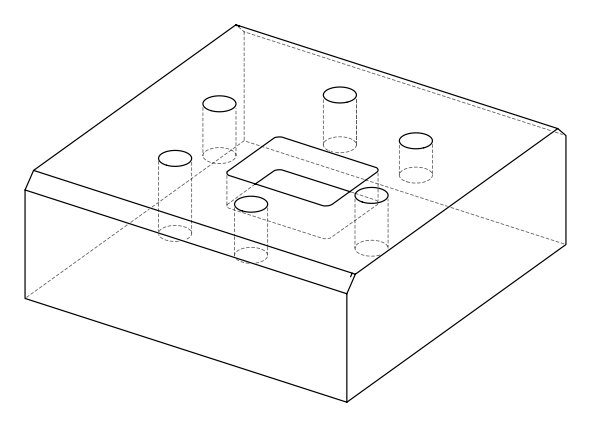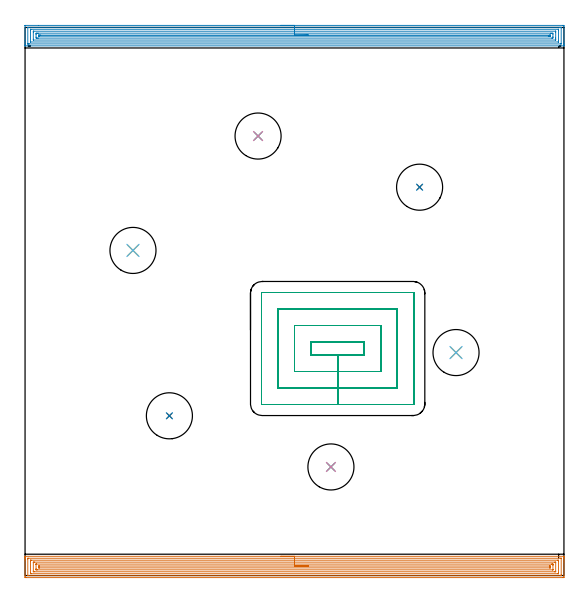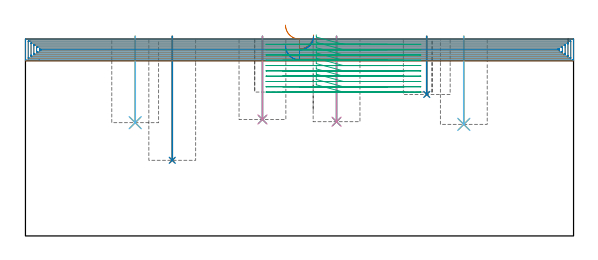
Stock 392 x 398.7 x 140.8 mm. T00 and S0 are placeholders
(PLAN: 15 operations, 13 tool changes, 62.2 min)
(1 INDEXABLE_INSERT_DRILL_BLIND_HOLE_FROM_SOLID | STEP1POCKET | NXT0302_013 | 0.17 min | 13612 mm3)
(2 DRILL_TO_ENLARGE_BLIND_HOLE | STEP1POCKET | UGT0301_383 | 0.17 min | 21267 mm3)
(3 INDEXABLE_INSERT_DRILL_BLIND_HOLE_FROM_SOLID_1 | STEP1POCKET_1 | NXT0302_013 | 0.24 min | 19806 mm3)
(4 DRILL_TO_ENLARGE_BLIND_HOLE_1 | STEP1POCKET_1 | UGT0301_383 | 0.24 min | 30842 mm3)
(5 INDEXABLE_INSERT_DRILL_BLIND_HOLE_FROM_SOLID_2 | STEP1POCKET_2 | NXT0302_013 | 0.25 min | 20600 mm3)
(6 DRILL_TO_ENLARGE_BLIND_HOLE_2 | STEP1POCKET_2 | UGT0301_383 | 0.25 min | 32071 mm3)
(7 INDEXABLE_INSERT_DRILL_BLIND_HOLE_FROM_SOLID_3 | STEP1POCKET_3 | NXT0302_013 | 0.36 min | 29908 mm3)
(8 DRILL_TO_ENLARGE_BLIND_HOLE_3 | STEP1POCKET_3 | UGT0301_383 | 0.36 min | 46463 mm3)
(9 INDEXABLE_INSERT_DRILL_BLIND_HOLE_FROM_SOLID_4 | STEP1POCKET_4 | NXT0302_013 | 0.25 min | 20364 mm3)
(10 DRILL_TO_ENLARGE_BLIND_HOLE_4 | STEP1POCKET_4 | UGT0301_383 | 0.25 min | 31693 mm3)
(11 INDEXABLE_INSERT_DRILL_BLIND_HOLE_FROM_SOLID_5 | STEP1POCKET_5 | NXT0302_013 | 0.25 min | 21011 mm3)
(12 DRILL_TO_ENLARGE_BLIND_HOLE_5 | STEP1POCKET_5 | UGT0301_383 | 0.25 min | 32724 mm3)
(13 AREA_MILL | FG_CHAMFER_SURFACE | UGT0205_001 | 19.07 min | 47083 mm3)
(14 AREA_MILL_1 | FG_CHAMFER_SURFACE_1 | UGT0205_001 | 19.03 min | 43514 mm3)
(15 MILL_RECTANGULAR_POCKET | POCKET_RECTANGULAR_STRAIGHT | NXT0201_012 | Follow Part, ap 4, ae 75% | 21.07 min | 466290 mm3)
(TOOL NXT0302_013 | Index. Insert Drill 21mm [880-D2100L25-05] | D21 PA176 FL105 Z2)
(TOOL UGT0301_383 | Twist Drill Flat Bottom 33.5 mm | D33.5 PA180 FL175 Z2)
(TOOL UGT0205_001 | Chamfer Mill 20 x 3 x 45 deg. | D20 FL50 Z2)
(TOOL NXT0201_012 | ENDMILL 16mm [2P460-1600-NA 1630] | D16 FL38 Z6)
(OP 1 INDEXABLE_INSERT_DRILL_BLIND_HOLE_FROM_SOLID)
G17 G21 G94 G90
T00 M6
G54
G17 G0 G90 X287. Y282.5 S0 M3
G43 Z150.8 H1
G94 G81 G98 Z101.2 F250. R142.8
G80
M5
M2
(OP 2 DRILL_TO_ENLARGE_BLIND_HOLE)
G17 G21 G94 G90
T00 M6
G54
G17 G0 G90 X287. Y282.5 S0 M3
G43 Z150.8 H0
G94 G81 G98 Z101.2 F250. R142.8
G80
M5
M2
(OP 3 INDEXABLE_INSERT_DRILL_BLIND_HOLE_FROM_SOLID_1)
G17 G21 G94 G90
T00 M6
G54
G17 G0 G90 X169.5 Y319.7 S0 M3
G43 Z150.8 H1
G94 G81 G98 Z83.3 F250. R142.8
G80
M5
M2
(OP 4 DRILL_TO_ENLARGE_BLIND_HOLE_1)
G17 G21 G94 G90
T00 M6
G54
G17 G0 G90 X169.5 Y319.7 S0 M3
G43 Z150.8 H0
G94 G81 G98 Z83.3 F250. R142.8
G80
M5
M2
(OP 5 INDEXABLE_INSERT_DRILL_BLIND_HOLE_FROM_SOLID_2)
G17 G21 G94 G90
T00 M6
G54
G17 G0 G90 X78.5 Y236.5 S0 M3
G43 Z150.8 H1
G94 G81 G98 Z81. F250. R142.8
G80
M5
M2
(OP 6 DRILL_TO_ENLARGE_BLIND_HOLE_2)
G17 G21 G94 G90
T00 M6
G54
G17 G0 G90 X78.5 Y236.5 S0 M3
G43 Z150.8 H0
G94 G81 G98 Z81. F250. R142.8
G80
M5
M2
(OP 7 INDEXABLE_INSERT_DRILL_BLIND_HOLE_FROM_SOLID_3)
G17 G21 G94 G90
T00 M6
G54
G17 G0 G90 X105. Y116.2 S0 M3
G43 Z150.8 H1
G94 G81 G98 Z54.1 F250. R142.8
G80
M5
M2
(OP 8 DRILL_TO_ENLARGE_BLIND_HOLE_3)
G17 G21 G94 G90
T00 M6
G54
G17 G0 G90 X105. Y116.2 S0 M3
G43 Z150.8 H0
G94 G73 G98 Z54.1 F250. Q28.9 R142.8
G80
M5
M2
(OP 9 INDEXABLE_INSERT_DRILL_BLIND_HOLE_FROM_SOLID_4)
G17 G21 G94 G90
T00 M6
G54
G17 G0 G90 X222.5 Y79. S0 M3
G43 Z150.8 H1
G94 G81 G98 Z81.7 F250. R142.8
G80
M5
M2
(OP 10 DRILL_TO_ENLARGE_BLIND_HOLE_4)
G17 G21 G94 G90
T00 M6
G54
G17 G0 G90 X222.5 Y79. S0 M3
G43 Z150.8 H0
G94 G81 G98 Z81.7 F250. R142.8
G80
M5
M2
(OP 11 INDEXABLE_INSERT_DRILL_BLIND_HOLE_FROM_SOLID_5)
G17 G21 G94 G90
T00 M6
G54
G17 G0 G90 X313.5 Y162.2 S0 M3
G43 Z150.8 H1
G94 G81 G98 Z79.8 F250. R142.8
G80
M5
M2
(OP 12 DRILL_TO_ENLARGE_BLIND_HOLE_5)
G17 G21 G94 G90
T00 M6
G54
G17 G0 G90 X313.5 Y162.2 S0 M3
G43 Z150.8 H0
G94 G81 G98 Z79.8 F250. R142.8
G80
M5
M2
(OP 13 AREA_MILL)
G17 G21 G94 G90
T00 M6
G54
G17 G0 G90 X186. Y14. S1061 M3
G43 Z150.8 H0
G94 G1 X186.038 Z149.928 F250.
X186.152 Z149.063
X186.341 Z148.212
X186.603 Z147.38
X186.937 Z146.574
X187.34 Z145.8
X187.808 Z145.064
X188.34 Z144.372
X188.929 Z143.729
X189.572 Z143.139
X190.264 Z142.608
X191. Z142.14
X191.774 Z141.737
X192.58 Z141.403
X193.412 Z141.141
X194.263 Z140.952
X195.128 Z140.838
X196. Z140.8
X391.818
X391.99 Y13.997 Z140.788
X391.993 Y13.936 Z140.728
X392. Y13.504 Z140.304
Y13.226 Z140.026
Y12.499 Z139.294
Y11.242 Z138.039
Y9.821 Z136.616
Y-0.264 Z126.534
X391.997 Y-0.891 Z125.906
X391.993 Y-1.492 Z125.306
X391.974 Y-1.494 Z125.304
X391.371 Y-1.5 Z125.3
X0.629
X0.026 Y-1.494 Z125.304
X0.007 Y-1.492 Z125.306
X0.003 Y-0.891 Z125.906
X0. Y-0.263 Z126.534
Y10.713 Z137.508
Y12.135 Z138.931
Y12.499 Z139.294
Y13.226 Z140.026
Y13.504 Z140.304
X0.007 Y13.936 Z140.728
X0.01 Y13.997 Z140.788
X0.182 Y14. Z140.8
X196.
Y12.586 Z139.386
X389.67 Y12.585 Z139.385
X389.844 Y12.584 Z139.384
X389.96 Y12.581 Z139.381
X389.992 Y12.578 Z139.378
X389.994 Y12.575 Z139.375
X389.997 Y12.558 Z139.358
X389.999 Y12.499 Z139.299
X390. Y0.477 Z127.277
X389.996 Y0.001 Z126.801
X389.994 Y-0.05 Z126.75
X389.991 Y-0.071 Z126.729
X389.93 Y-0.079 Z126.721
X389.757 Y-0.084 Z126.716
X389.669 Y-0.085 Z126.715
X2.33 Y-0.086 Z126.714
X2.156 Y-0.084 Z126.716
X2.04 Y-0.081 Z126.719
X2.008 Y-0.078 Z126.722
X2.005 Y-0.075 Z126.725
X2.003 Y-0.058 Z126.742
X2.001 Y0.001 Z126.801
X2. Y12.022 Z138.822
X2.004 Y12.499 Z139.299
X2.006 Y12.55 Z139.35
X2.009 Y12.571 Z139.371
X2.07 Y12.579 Z139.379
X2.243 Y12.584 Z139.384
X2.331 Y12.585 Z139.385
X196. Y12.586 Z139.386
Y11.171 Z137.971
X387.336
X387.794 Y11.167 Z137.967
X387.946 Y11.164 Z137.964
X387.99 Y11.159 Z137.959
X387.995 Y11.056 Z137.856
X387.998 Y10.919 Z137.719
X388. Y10.713 Z137.513
Y10.508 Z137.308
Y1.787 Z128.587
X387.999 Y1.583 Z128.383
X387.99 Y1.376 Z128.176
X387.986 Y1.335 Z128.135
X387.965 Y1.332 Z128.132
X387.909 Y1.33 Z128.13
X387.794 Y1.329 Z128.129
X387.359 Y1.328 Z128.128
X4.664 Y1.329 Z128.129
X4.206 Y1.332 Z128.132
X4.054 Y1.335 Z128.135
X4.01 Y1.341 Z128.141
X4.005 Y1.444 Z128.244
X4.002 Y1.581 Z128.381
X4. Y1.787 Z128.587
Y1.992 Z128.792
Y10.713 Z137.513
X4.001 Y10.917 Z137.717
X4.01 Y11.124 Z137.924
X4.014 Y11.165 Z137.965
X4.035 Y11.167 Z137.967
X4.091 Y11.17 Z137.97
X4.206 Y11.171 Z137.971
X4.641
X196.
Y9.757 Z136.557
X385.176
X385.949 Y9.752 Z136.552
X385.989 Y9.75 Z136.55
X385.993 Y9.704 Z136.504
X385.997 Y9.594 Z136.394
X385.999 Y9.374 Z136.174
Y3.129 Z129.929
X385.997 Y2.907 Z129.707
X385.992 Y2.796 Z129.596
X385.988 Y2.749 Z129.549
X385.938 Y2.747 Z129.547
X385.112 Y2.743 Z129.543
X385.048
X6.824
X6.051 Y2.748 Z129.548
X6.011 Y2.75 Z129.55
X6.007 Y2.796 Z129.596
X6.003 Y2.906 Z129.706
X6.001 Y3.126 Z129.926
Y9.371 Z136.171
X6.003 Y9.593 Z136.393
X6.008 Y9.703 Z136.503
X6.012 Y9.75 Z136.55
X6.062 Y9.753 Z136.553
X6.888 Y9.757 Z136.557
X6.952
X196.
Y8.343 Z135.143
X383.015
X383.324 Y8.342 Z135.142
X383.914 Y8.338 Z135.138
X383.97 Y8.336 Z135.136
X383.99 Y8.326 Z135.126
X383.996 Y8.256 Z135.056
X383.998 Y8.035 Z134.835
X384. Y7.36 Z134.16
Y4.465 Z131.265
X383.999 Y4.296 Z131.096
X383.998 Y4.211 Z131.011
X383.994 Y4.17 Z130.97
X383.991 Y4.165 Z130.965
X383.98 Y4.162 Z130.962
X383.94 Y4.159 Z130.959
X383.631 Y4.157 Z130.957
X8.985
X8.676 Y4.158 Z130.958
X8.086 Y4.161 Z130.961
X8.03 Y4.164 Z130.964
X8.01 Y4.174 Z130.974
X8.004 Y4.244 Z131.044
X8.002 Y4.465 Z131.265
X8. Y5.14 Z131.94
Y8.035 Z134.835
X8.001 Y8.204 Z135.004
X8.002 Y8.289 Z135.089
X8.006 Y8.33 Z135.13
X8.009 Y8.335 Z135.135
X8.02 Y8.338 Z135.138
X8.06 Y8.34 Z135.14
X8.369 Y8.343 Z135.143
X196.
Y6.929 Z133.729
X381.535 Y6.928 Z133.728
X381.751 Y6.927 Z133.727
X381.914 Y6.924 Z133.724
X381.987 Y6.922 Z133.722
X381.99 Y6.88 Z133.68
X381.998 Y6.681 Z133.481
X381.999 Y6.25 Z133.05
X381.998 Y5.788 Z132.588
X381.993 Y5.632 Z132.432
X381.99 Y5.581 Z132.381
X381.959 Y5.578 Z132.378
X381.875 Y5.575 Z132.375
X381.535 Y5.572 Z132.372
X10.465
X10.249 Y5.573 Z132.373
X10.086 Y5.576 Z132.376
X10.013 Y5.578 Z132.378
X10.01 Y5.62 Z132.42
X10.002 Y5.819 Z132.619
X10.001 Y6.25 Z133.05
X10.002 Y6.712 Z133.512
X10.007 Y6.868 Z133.668
X10.01 Y6.919 Z133.719
X10.041 Y6.922 Z133.722
X10.125 Y6.925 Z133.725
X10.465 Y6.928 Z133.728
X196. Y6.929 Z133.729
X196.872 Z133.767
X197.736 Z133.881
X198.588 Z134.07
X199.42 Z134.332
X200.226 Z134.666
X201. Z135.069
X201.736 Z135.537
X202.428 Z136.068
X203.071 Z136.658
X203.66 Z137.301
X204.191 Z137.993
X204.66 Z138.729
X205.063 Z139.503
X205.397 Z140.309
X205.659 Z141.141
X205.848 Z141.992
X205.962 Z142.857
X206. Z143.729
G0 Z150.8
M5
M2
(OP 14 AREA_MILL_1)
G17 G21 G94 G90
T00 M6
G54
G17 G0 G90 X186. Y400.2 S1061 M3
G43 Z150.8 H0
Z135.9
G94 G1 X186.038 Z135.028 F250.
X186.152 Z134.164
X186.341 Z133.312
X186.603 Z132.48
X186.937 Z131.674
X187.34 Z130.9
X187.808 Z130.164
X188.34 Z129.472
X188.929 Z128.829
X189.572 Z128.24
X190.264 Z127.709
X191. Z127.24
X191.774 Z126.837
X192.58 Z126.503
X193.412 Z126.241
X194.263 Z126.052
X195.128 Z125.938
X196. Z125.9
X391.371 Y400.199 Z125.901
X391.792 Y400.196 Z125.902
X391.99 Y400.192 Z125.905
X391.995 Y399.782 Z126.315
X392. Y399.164 Z126.934
Y388.355 Z137.74
Y386.955 Z139.141
Y386.597 Z139.498
Y385.881 Z140.219
Y385.64 Z140.459
X391.998 Y385.468 Z140.624
X391.99 Y385.303 Z140.788
X391.818 Y385.3 Z140.8
X0.182
X0.01 Y385.303 Z140.788
X0.002 Y385.468 Z140.624
X0. Y385.64 Z140.459
Y385.881 Z140.219
Y386.597 Z139.498
Y387.834 Z138.263
Y389.234 Z136.862
Y399.782 Z126.315
X0.002 Y400.045 Z126.053
X0.01 Y400.192 Z125.906
X0.159 Y400.199 Z125.899
X9.787 Y400.2 Z125.9
X196.
Y398.786 Z127.314
X388.808
X389.583 Y398.785 Z127.315
X389.704 Y398.784 Z127.316
X389.948 Y398.779 Z127.321
X389.991 Y398.769 Z127.331
X389.995 Y398.737 Z127.363
X389.997 Y398.702 Z127.398
X390. Y398.493 Z127.607
X389.999 Y386.929 Z139.171
X389.995 Y386.819 Z139.281
X389.99 Y386.747 Z139.353
X389.985 Y386.721 Z139.379
X389.463 Y386.715 Z139.385
X3.192 Y386.714 Z139.386
X2.417 Y386.715 Z139.385
X2.296 Y386.716 Z139.384
X2.052 Y386.721 Z139.379
X2.009 Y386.731 Z139.369
X2.005 Y386.763 Z139.337
X2.003 Y386.798 Z139.302
X2. Y387.007 Z139.093
X2.001 Y398.571 Z127.529
X2.005 Y398.681 Z127.419
X2.01 Y398.753 Z127.347
X2.015 Y398.779 Z127.321
X2.537 Y398.786 Z127.314
X196.
Y397.371 Z128.729
X387.871
X387.932 Y397.37 Z128.73
X387.972 Y397.367 Z128.733
X387.988 Y397.365 Z128.735
X387.99 Y397.347 Z128.753
X387.996 Y397.145 Z128.955
X387.999 Y396.943 Z129.157
X388. Y389.032 Z137.068
X387.997 Y388.355 Z137.745
X387.993 Y388.16 Z137.94
X387.987 Y388.135 Z137.965
X387.966 Y388.133 Z137.967
X387.909 Y388.131 Z137.969
X387.794 Y388.129 Z137.971
X4.129
X4.068 Y388.13 Z137.97
X4.028 Y388.133 Z137.967
X4.012 Y388.135 Z137.965
X4.01 Y388.153 Z137.947
X4.004 Y388.355 Z137.745
X4.001 Y388.557 Z137.543
X4. Y396.468 Z129.632
X4.003 Y397.145 Z128.955
X4.007 Y397.34 Z128.76
X4.013 Y397.365 Z128.735
X4.034 Y397.367 Z128.733
X4.091 Y397.369 Z128.731
X4.206 Y397.371 Z128.729
X196.
Y395.957 Z130.143
X385.853
X385.936 Y395.955 Z130.145
X385.973 Y395.953 Z130.147
X385.989 Y395.951 Z130.149
X385.992 Y395.931 Z130.169
X385.996 Y395.824 Z130.276
X386. Y395.393 Z130.707
Y390.998 Z135.102
X385.998 Y390.113 Z135.987
X385.994 Y389.676 Z136.424
X385.99 Y389.568 Z136.532
X385.987 Y389.549 Z136.551
X385.955 Y389.547 Z136.553
X385.885 Y389.545 Z136.555
X385.691 Y389.543 Z136.557
X6.147
X6.064 Y389.545 Z136.555
X6.027 Y389.547 Z136.553
X6.011 Y389.549 Z136.551
X6.008 Y389.57 Z136.53
X6.004 Y389.677 Z136.423
X6. Y390.107 Z135.993
Y395.381 Z130.719
X6.006 Y395.824 Z130.276
X6.01 Y395.932 Z130.168
X6.013 Y395.951 Z130.149
X6.045 Y395.953 Z130.147
X6.115 Y395.955 Z130.145
X6.309 Y395.957 Z130.143
X196.
Y394.543 Z131.557
X382.394
X383.289 Y394.542 Z131.558
X383.324 Y394.541 Z131.559
X383.99 Y394.508 Z131.592
X383.999 Y393.844 Z132.256
Y391.871 Z134.229
X383.996 Y391.21 Z134.89
X383.99 Y390.992 Z135.108
X383.357 Y390.959 Z135.141
X383.324 Y390.958 Z135.142
X9.606 Y390.957 Z135.143
X8.711 Y390.958 Z135.142
X8.676 Y390.959 Z135.141
X8.01 Y390.992 Z135.108
X8.001 Y391.656 Z134.444
Y393.629 Z132.471
X8.004 Y394.29 Z131.81
X8.01 Y394.508 Z131.592
X8.643 Y394.541 Z131.559
X8.676 Y394.542 Z131.558
X9.535 Y394.543 Z131.557
X196.
Y393.129 Z132.971
X381.535 Y393.128 Z132.972
X381.92 Y393.126 Z132.974
X381.971 Y393.124 Z132.976
X381.99 Y393.122 Z132.978
X381.992 Y393.105 Z132.995
X381.997 Y393.024 Z133.076
X381.999 Y392.902 Z133.198
Y392.75 Z133.35
X381.997 Y392.522 Z133.578
X381.993 Y392.408 Z133.692
X381.99 Y392.384 Z133.716
X381.973 Y392.378 Z133.722
X381.916 Y392.375 Z133.725
X381.535 Y392.372 Z133.728
X381.026 Y392.371 Z133.729
X380.641
X10.465 Y392.372 Z133.728
X10.079 Y392.374 Z133.726
X10.029 Y392.376 Z133.724
X10.01 Y392.378 Z133.722
X10.008 Y392.395 Z133.705
X10.003 Y392.476 Z133.624
X10.001 Y392.598 Z133.502
Y392.75 Z133.35
X10.003 Y392.978 Z133.122
X10.007 Y393.092 Z133.008
X10.01 Y393.117 Z132.983
X10.027 Y393.122 Z132.978
X10.084 Y393.125 Z132.975
X10.465 Y393.128 Z132.972
X10.974 Y393.129 Z132.971
X11.359
X196.
X196.872 Z133.009
X197.736 Z133.123
X198.588 Z133.312
X199.42 Z133.574
X200.226 Z133.908
X201. Z134.311
X201.736 Z134.78
X202.428 Z135.311
X203.071 Z135.9
X203.66 Z136.543
X204.191 Z137.235
X204.66 Z137.971
X205.063 Z138.745
X205.397 Z139.551
X205.659 Z140.383
X205.848 Z141.235
X205.962 Z142.1
X206. Z142.971
G0 Z150.8
M5
M2
(OP 15 MILL_RECTANGULAR_POCKET)
G17 G21 G94 G90
T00 M6
G54
G17 G0 G90 X208. Y166.341 S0 M3
G43 Z150.8 H1
Z143.8
G94 G1 Y160.4 Z142.208 F250.
X227.4 Z137.01
X246.8 F500.
Y169.9
X208.
Y160.4
X227.4
Y148.4
X258.8
Y181.9
X196.
Y148.4
X227.4
Y136.4
X270.8
Y193.9
X184.
Y136.4
X227.4
Y124.4
X282.3
G3 X282.8 Y124.9 R0.5
G1 Y205.4
G3 X282.3 Y205.9 R0.5
G1 X172.5
G3 X172. Y205.4 R0.5
G1 Y124.9
G3 X172.5 Y124.4 R0.5
G1 X227.4
X228.4
G0 X208. Y166.341 Z140.01
G1 Y160.4 Z138.418 F250.
X227.4 Z133.22
X246.8 F500.
Y169.9
X208.
Y160.4
X227.4
Y148.4
X258.8
Y181.9
X196.
Y148.4
X227.4
Y136.4
X270.8
Y193.9
X184.
Y136.4
X227.4
Y124.4
X282.3
G3 X282.8 Y124.9 R0.5
G1 Y205.4
G3 X282.3 Y205.9 R0.5
G1 X172.5
G3 X172. Y205.4 R0.5
G1 Y124.9
G3 X172.5 Y124.4 R0.5
G1 X227.4
X228.4
G0 X208. Y166.341 Z136.22
G1 Y160.4 Z134.628 F250.
X227.4 Z129.43
X246.8 F500.
Y169.9
X208.
Y160.4
X227.4
Y148.4
X258.8
Y181.9
X196.
Y148.4
X227.4
Y136.4
X270.8
Y193.9
X184.
Y136.4
X227.4
Y124.4
X282.3
G3 X282.8 Y124.9 R0.5
G1 Y205.4
G3 X282.3 Y205.9 R0.5
G1 X172.5
G3 X172. Y205.4 R0.5
G1 Y124.9
G3 X172.5 Y124.4 R0.5
G1 X227.4
X228.4
G0 X208. Y166.341 Z132.43
G1 Y160.4 Z130.838 F250.
X227.4 Z125.64
X246.8 F500.
Y169.9
X208.
Y160.4
X227.4
Y148.4
X258.8
Y181.9
X196.
Y148.4
X227.4
Y136.4
X270.8
Y193.9
X184.
Y136.4
X227.4
Y124.4
X282.3
G3 X282.8 Y124.9 R0.5
G1 Y205.4
G3 X282.3 Y205.9 R0.5
G1 X172.5
G3 X172. Y205.4 R0.5
G1 Y124.9
G3 X172.5 Y124.4 R0.5
G1 X227.4
X228.4
G0 X208. Y166.341 Z128.64
G1 Y160.4 Z127.048 F250.
X227.4 Z121.85
X246.8 F500.
Y169.9
X208.
Y160.4
X227.4
Y148.4
X258.8
Y181.9
X196.
Y148.4
X227.4
Y136.4
X270.8
Y193.9
X184.
Y136.4
X227.4
Y124.4
X282.3
G3 X282.8 Y124.9 R0.5
G1 Y205.4
G3 X282.3 Y205.9 R0.5
G1 X172.5
G3 X172. Y205.4 R0.5
G1 Y124.9
G3 X172.5 Y124.4 R0.5
G1 X227.4
X228.4
G0 X208. Y166.341 Z124.85
G1 Y160.4 Z123.258 F250.
X227.4 Z118.06
X246.8 F500.
Y169.9
X208.
Y160.4
X227.4
Y148.4
X258.8
Y181.9
X196.
Y148.4
X227.4
Y136.4
X270.8
Y193.9
X184.
Y136.4
X227.4
Y124.4
X282.3
G3 X282.8 Y124.9 R0.5
G1 Y205.4
G3 X282.3 Y205.9 R0.5
G1 X172.5
G3 X172. Y205.4 R0.5
G1 Y124.9
G3 X172.5 Y124.4 R0.5
G1 X227.4
X228.4
G0 X208. Y166.341 Z121.06
G1 Y160.4 Z119.468 F250.
X227.4 Z114.27
X246.8 F500.
Y169.9
X208.
Y160.4
X227.4
Y148.4
X258.8
Y181.9
X196.
Y148.4
X227.4
Y136.4
X270.8
Y193.9
X184.
Y136.4
X227.4
Y124.4
X282.3
G3 X282.8 Y124.9 R0.5
G1 Y205.4
G3 X282.3 Y205.9 R0.5
G1 X172.5
G3 X172. Y205.4 R0.5
G1 Y124.9
G3 X172.5 Y124.4 R0.5
G1 X227.4
X228.4
G0 X208. Y166.341 Z117.27
G1 Y160.4 Z115.678 F250.
X227.4 Z110.48
X246.8 F500.
Y169.9
X208.
Y160.4
X227.4
Y148.4
X258.8
Y181.9
X196.
Y148.4
X227.4
Y136.4
X270.8
Y193.9
X184.
Y136.4
X227.4
Y124.4
X282.3
G3 X282.8 Y124.9 R0.5
G1 Y205.4
G3 X282.3 Y205.9 R0.5
G1 X172.5
G3 X172. Y205.4 R0.5
G1 Y124.9
G3 X172.5 Y124.4 R0.5
G1 X227.4
X228.4
G0 X208. Y166.341 Z113.48
G1 Y160.4 Z111.888 F250.
X227.4 Z106.69
X246.8 F500.
Y169.9
X208.
Y160.4
X227.4
Y148.4
X258.8
Y181.9
X196.
Y148.4
X227.4
Y136.4
X270.8
Y193.9
X184.
Y136.4
X227.4
Y124.4
X282.3
G3 X282.8 Y124.9 R0.5
G1 Y205.4
G3 X282.3 Y205.9 R0.5
G1 X172.5
G3 X172. Y205.4 R0.5
G1 Y124.9
G3 X172.5 Y124.4 R0.5
G1 X227.4
X228.4
G0 X208. Y166.341 Z109.69
G1 Y160.4 Z108.098 F250.
X227.4 Z102.9
X246.8 F500.
Y169.9
X208.
Y160.4
X227.4
Y148.4
X258.8
Y181.9
X196.
Y148.4
X227.4
Y136.4
X270.8
Y193.9
X184.
Y136.4
X227.4
Y124.4
X282.3
G3 X282.8 Y124.9 R0.5
G1 Y205.4
G3 X282.3 Y205.9 R0.5
G1 X172.5
G3 X172. Y205.4 R0.5
G1 Y124.9
G3 X172.5 Y124.4 R0.5
G1 X227.4
X228.4
G0 Z150.8
M5
M2
